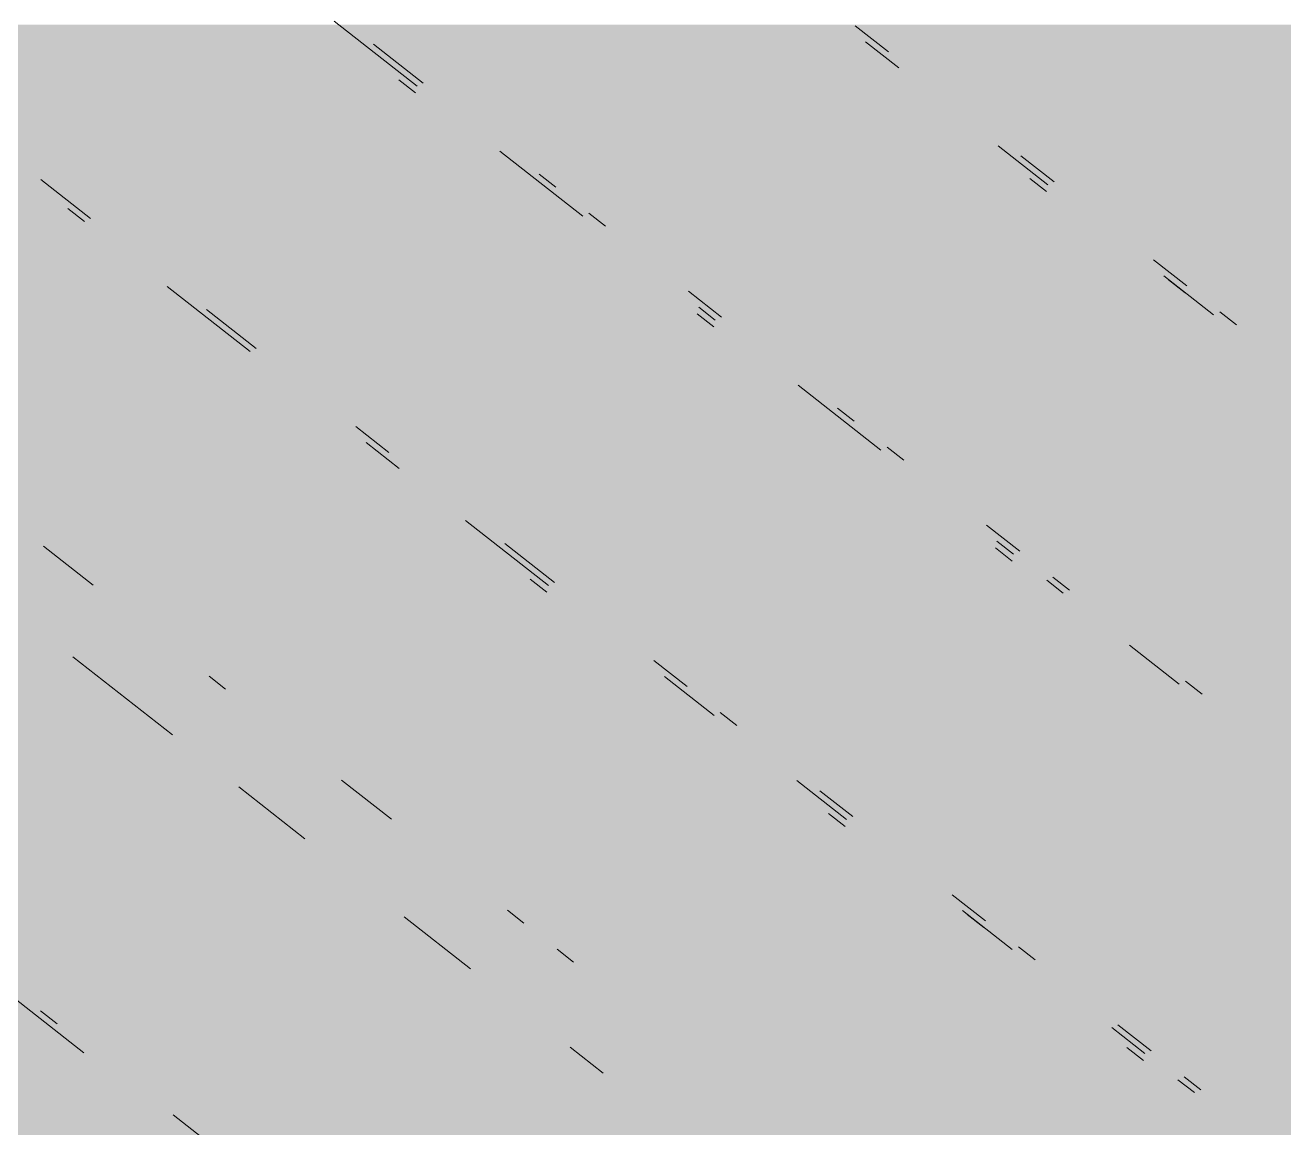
# Model space of a CAD drawing. Header units: millimetres. Extents: x 5 to 1315, y 5 to 292.
# Drawn here: x 1184.634 to 1187.166, y 77.021 to 79.239 of the extents above; entities that cross this region are included whole.
import ezdxf

# ---------------------------------------------------------------- set-up
doc = ezdxf.new("R2010")
doc.units = ezdxf.units.MM
doc.layers.add('EXISTING', color=7, linetype='Continuous')
doc.layers.add('IMAGES', color=7, linetype='Continuous')

# ---------------------------------------------------------------- blocks, each defined once
blk = doc.blocks.new('SHEET_03')
at = {"layer": 'EXISTING', "color": 250, "lineweight": 9}
for p, q in [((285.2559, 79.2472), (285.4226, 79.1164)), ((286.3707, 79.1853), (286.3041, 79.2376)), ((285.4351, 79.1223), (285.3351, 79.2008)), ((286.3249, 79.2056), (286.3915, 79.1533)), ((285.4195, 79.1027), (285.3862, 79.1289)), ((285.5892, 78.9856), (285.7558, 78.8548)), ((286.5915, 78.9963), (286.6915, 78.9179)), ((286.704, 78.9237), (286.6373, 78.976)), ((285.7017, 78.913), (285.6683, 78.9392)), ((284.766, 78.85), (284.666, 78.9285)), ((286.6884, 78.9042), (286.6551, 78.9303)), ((284.7202, 78.8703), (284.7535, 78.8441)), ((285.8017, 78.8345), (285.7683, 78.8607)), ((286.9706, 78.7144), (286.9039, 78.7668)), ((286.9248, 78.7347), (287.0248, 78.6563)), ((284.9202, 78.7133), (285.0868, 78.5825)), ((286.9675, 78.7008), (286.9342, 78.7269)), ((286.0349, 78.6514), (285.9683, 78.7037)), ((285.0993, 78.5884), (284.9993, 78.6669)), ((286.0194, 78.6319), (285.9861, 78.658)), ((285.9891, 78.6717), (286.0225, 78.6456)), ((287.0706, 78.636), (287.0372, 78.6621)), ((286.1891, 78.5148), (286.3557, 78.384)), ((286.3016, 78.4422), (286.2682, 78.4683)), ((285.3659, 78.3791), (285.2993, 78.4315)), ((285.3201, 78.3994), (285.3867, 78.3471)), ((286.4015, 78.3637), (286.3682, 78.3898)), ((285.52, 78.2425), (285.6867, 78.1117)), ((286.6348, 78.1806), (286.5682, 78.2329)), ((286.589, 78.2009), (286.6223, 78.1747)), ((284.771, 78.1125), (284.671, 78.191)), ((285.6992, 78.1175), (285.5992, 78.196)), ((286.6193, 78.161), (286.5859, 78.1872)), ((285.6836, 78.098), (285.6503, 78.1242)), ((286.7348, 78.1021), (286.7015, 78.1282)), ((286.689, 78.1224), (286.7223, 78.0962)), ((286.8556, 77.9916), (286.9556, 77.9131)), ((284.7305, 77.9681), (284.9304, 77.8111)), ((285.9658, 77.9083), (285.8991, 77.9606)), ((285.0376, 77.9032), (285.0043, 77.9294)), ((285.92, 77.9286), (286.0199, 77.8501)), ((287.0014, 77.8928), (286.9681, 77.919)), ((286.0658, 77.8298), (286.0324, 77.856)), ((285.3709, 77.6416), (285.2709, 77.7201)), ((286.1866, 77.7193), (286.2866, 77.6408)), ((285.0638, 77.7065), (285.1971, 77.6018)), ((286.299, 77.6467), (286.2324, 77.699)), ((286.2835, 77.6271), (286.2502, 77.6533)), ((286.5657, 77.4374), (286.499, 77.4897)), ((285.397, 77.4449), (285.5303, 77.3403)), ((285.6375, 77.4324), (285.6042, 77.4585)), ((286.5198, 77.4577), (286.6198, 77.3792)), ((286.5626, 77.4237), (286.5293, 77.4499)), ((285.7375, 77.3539), (285.7042, 77.3801)), ((286.6656, 77.3589), (286.6323, 77.3851)), ((284.5861, 77.3024), (284.7527, 77.1716)), ((284.6986, 77.2297), (284.6652, 77.2559)), ((286.8198, 77.2223), (286.8864, 77.17)), ((286.8989, 77.1758), (286.8323, 77.2281)), ((285.7303, 77.1833), (285.7969, 77.131)), ((286.8834, 77.1563), (286.8501, 77.1824)), ((286.9531, 77.1176), (286.9864, 77.0915)), ((286.9989, 77.0974), (286.9656, 77.1235)), ((285.0318, 76.9682), (284.9319, 77.0466))]:
    blk.add_line(p, q, dxfattribs=at)
at = {"layer": 'IMAGES', "color": 7}
for points in [[(284.5164, 79.1439), (285.0945, 79.1439), (284.5164, 79.2403), (285.0945, 79.2403)], [(285.0945, 79.1439), (285.1909, 79.1439), (285.0945, 79.2403), (285.1909, 79.2403)], [(285.1909, 79.1439), (285.2873, 79.1439), (285.1909, 79.2403), (285.2873, 79.2403)], [(285.2873, 79.1439), (285.48, 79.1439), (285.2873, 79.2403), (285.48, 79.2403)], [(285.48, 79.1439), (285.5764, 79.1439), (285.48, 79.2403), (285.5764, 79.2403)], [(285.5764, 79.1439), (286.2509, 79.1439), (285.5764, 79.2403), (286.2509, 79.2403)], [(286.2509, 79.1439), (286.4436, 79.1439), (286.2509, 79.2403), (286.4436, 79.2403)], [(286.4436, 79.1439), (287.1182, 79.1439), (286.4436, 79.2403), (287.1182, 79.2403)], [(287.1182, 79.1439), (287.2145, 79.1439), (287.1182, 79.2403), (287.2145, 79.2403)], [(284.6127, 79.0475), (284.7091, 79.0475), (284.6127, 79.1439), (284.7091, 79.1439)], [(284.7091, 79.0475), (285.1909, 79.0475), (284.7091, 79.1439), (285.1909, 79.1439)], [(285.1909, 79.0475), (285.2873, 79.0475), (285.1909, 79.1439), (285.2873, 79.1439)], [(285.2873, 79.0475), (285.3836, 79.0475), (285.2873, 79.1439), (285.3836, 79.1439)], [(285.3836, 79.0475), (285.48, 79.0475), (285.3836, 79.1439), (285.48, 79.1439)], [(285.48, 79.0475), (285.5764, 79.0475), (285.48, 79.1439), (285.5764, 79.1439)], [(285.5764, 79.0475), (285.6727, 79.0475), (285.5764, 79.1439), (285.6727, 79.1439)], [(285.6727, 79.0475), (286.2509, 79.0475), (285.6727, 79.1439), (286.2509, 79.1439)], [(286.2509, 79.0475), (286.3473, 79.0475), (286.2509, 79.1439), (286.3473, 79.1439)], [(286.3473, 79.0475), (286.54, 79.0475), (286.3473, 79.1439), (286.54, 79.1439)], [(286.54, 79.0475), (286.6364, 79.0475), (286.54, 79.1439), (286.6364, 79.1439)], [(286.6364, 79.0475), (286.7327, 79.0475), (286.6364, 79.1439), (286.7327, 79.1439)], [(286.7327, 79.0475), (287.2145, 79.0475), (286.7327, 79.1439), (287.2145, 79.1439)], [(284.42, 78.9511), (284.7091, 78.9511), (284.42, 79.0475), (284.7091, 79.0475)], [(284.7091, 78.9511), (284.8055, 78.9511), (284.7091, 79.0475), (284.8055, 79.0475)], [(284.8055, 78.9511), (285.3836, 78.9511), (284.8055, 79.0475), (285.3836, 79.0475)], [(285.3836, 78.9511), (285.48, 78.9511), (285.3836, 79.0475), (285.48, 79.0475)], [(285.48, 78.9511), (285.5764, 78.9511), (285.48, 79.0475), (285.5764, 79.0475)], [(285.5764, 78.9511), (285.6727, 78.9511), (285.5764, 79.0475), (285.6727, 79.0475)], [(285.6727, 78.9511), (285.7691, 78.9511), (285.6727, 79.0475), (285.7691, 79.0475)], [(285.7691, 78.9511), (286.3473, 78.9511), (285.7691, 79.0475), (286.3473, 79.0475)], [(286.3473, 78.9511), (286.4436, 78.9511), (286.3473, 79.0475), (286.4436, 79.0475)], [(286.4436, 78.9511), (286.54, 78.9511), (286.4436, 79.0475), (286.54, 79.0475)], [(286.54, 78.9511), (286.7327, 78.9511), (286.54, 79.0475), (286.7327, 79.0475)], [(286.7327, 78.9511), (286.8291, 78.9511), (286.7327, 79.0475), (286.8291, 79.0475)], [(286.8291, 78.9511), (287.4073, 78.9511), (286.8291, 79.0475), (287.4073, 79.0475)], [(284.6127, 78.8547), (284.8055, 78.8547), (284.6127, 78.9511), (284.8055, 78.9511)], [(284.8055, 78.8547), (284.9018, 78.8547), (284.8055, 78.9511), (284.9018, 78.9511)], [(284.9018, 78.8547), (284.9982, 78.8547), (284.9018, 78.9511), (284.9982, 78.9511)], [(284.9982, 78.8547), (285.48, 78.8547), (284.9982, 78.9511), (285.48, 78.9511)], [(285.48, 78.8547), (285.5764, 78.8547), (285.48, 78.9511), (285.5764, 78.9511)], [(285.5764, 78.8547), (285.7691, 78.8547), (285.5764, 78.9511), (285.7691, 78.9511)], [(285.7691, 78.8547), (285.8655, 78.8547), (285.7691, 78.9511), (285.8655, 78.9511)], [(285.8655, 78.8547), (285.9618, 78.8547), (285.8655, 78.9511), (285.9618, 78.9511)], [(285.9618, 78.8547), (286.4436, 78.8547), (285.9618, 78.9511), (286.4436, 78.9511)], [(286.4436, 78.8547), (286.54, 78.8547), (286.4436, 78.9511), (286.54, 78.9511)], [(286.54, 78.8547), (286.6364, 78.8547), (286.54, 78.9511), (286.6364, 78.9511)], [(286.6364, 78.8547), (286.8291, 78.8547), (286.6364, 78.9511), (286.8291, 78.9511)], [(286.8291, 78.8547), (286.9255, 78.8547), (286.8291, 78.9511), (286.9255, 78.9511)], [(286.9255, 78.8547), (287.0218, 78.8547), (286.9255, 78.9511), (287.0218, 78.9511)], [(287.0218, 78.8547), (287.5036, 78.8547), (287.0218, 78.9511), (287.5036, 78.9511)], [(284.6127, 78.7583), (284.7091, 78.7583), (284.6127, 78.8547), (284.7091, 78.8547)], [(284.7091, 78.7583), (284.9018, 78.7583), (284.7091, 78.8547), (284.9018, 78.8547)], [(284.9018, 78.7583), (284.9982, 78.7583), (284.9018, 78.8547), (284.9982, 78.8547)], [(284.9982, 78.7583), (285.0945, 78.7583), (284.9982, 78.8547), (285.0945, 78.8547)], [(285.0945, 78.7583), (285.5764, 78.7583), (285.0945, 78.8547), (285.5764, 78.8547)], [(285.5764, 78.7583), (285.6727, 78.7583), (285.5764, 78.8547), (285.6727, 78.8547)], [(285.6727, 78.7583), (285.8655, 78.7583), (285.6727, 78.8547), (285.8655, 78.8547)], [(285.8655, 78.7583), (285.9618, 78.7583), (285.8655, 78.8547), (285.9618, 78.8547)], [(285.9618, 78.7583), (286.0582, 78.7583), (285.9618, 78.8547), (286.0582, 78.8547)], [(286.0582, 78.7583), (286.6364, 78.7583), (286.0582, 78.8547), (286.6364, 78.8547)], [(286.6364, 78.7583), (286.7327, 78.7583), (286.6364, 78.8547), (286.7327, 78.8547)], [(286.7327, 78.7583), (286.8291, 78.7583), (286.7327, 78.8547), (286.8291, 78.8547)], [(286.8291, 78.6619), (286.9255, 78.6619), (286.8291, 78.8547), (286.9255, 78.8547)], [(286.9255, 78.7583), (287.0218, 78.7583), (286.9255, 78.8547), (287.0218, 78.8547)], [(287.0218, 78.7583), (287.1182, 78.7583), (287.0218, 78.8547), (287.1182, 78.8547)], [(287.1182, 78.7583), (287.6964, 78.7583), (287.1182, 78.8547), (287.6964, 78.8547)], [(284.3236, 78.6619), (284.7091, 78.6619), (284.3236, 78.7583), (284.7091, 78.7583)], [(284.7091, 78.6619), (284.8055, 78.6619), (284.7091, 78.7583), (284.8055, 78.7583)], [(284.8055, 78.6619), (284.9018, 78.6619), (284.8055, 78.7583), (284.9018, 78.7583)], [(284.9018, 78.6619), (284.9982, 78.6619), (284.9018, 78.7583), (284.9982, 78.7583)], [(284.9982, 78.6619), (285.0945, 78.6619), (284.9982, 78.7583), (285.0945, 78.7583)], [(285.0945, 78.6619), (285.1909, 78.6619), (285.0945, 78.7583), (285.1909, 78.7583)], [(285.1909, 78.6619), (285.6727, 78.6619), (285.1909, 78.7583), (285.6727, 78.7583)], [(285.6727, 78.6619), (285.7691, 78.6619), (285.6727, 78.7583), (285.7691, 78.7583)], [(285.7691, 78.6619), (285.8655, 78.6619), (285.7691, 78.7583), (285.8655, 78.7583)], [(285.8655, 78.6619), (286.0582, 78.6619), (285.8655, 78.7583), (286.0582, 78.7583)], [(286.0582, 78.6619), (286.7327, 78.6619), (286.0582, 78.7583), (286.7327, 78.7583)], [(286.7327, 78.6619), (286.8291, 78.6619), (286.7327, 78.7583), (286.8291, 78.7583)], [(286.9255, 78.6619), (287.0218, 78.6619), (286.9255, 78.7583), (287.0218, 78.7583)], [(287.0218, 78.6619), (287.1182, 78.6619), (287.0218, 78.7583), (287.1182, 78.7583)], [(287.1182, 78.6619), (287.2145, 78.6619), (287.1182, 78.7583), (287.2145, 78.7583)], [(284.42, 78.5655), (284.8055, 78.5655), (284.42, 78.6619), (284.8055, 78.6619)], [(284.8055, 78.5655), (284.9018, 78.5655), (284.8055, 78.6619), (284.9018, 78.6619)], [(284.9018, 78.5655), (284.9982, 78.5655), (284.9018, 78.6619), (284.9982, 78.6619)], [(284.9982, 78.5655), (285.0945, 78.5655), (284.9982, 78.6619), (285.0945, 78.6619)], [(285.0945, 78.5655), (285.1909, 78.5655), (285.0945, 78.6619), (285.1909, 78.6619)], [(285.1909, 78.5655), (285.2873, 78.5655), (285.1909, 78.6619), (285.2873, 78.6619)], [(285.2873, 78.5655), (285.8655, 78.5655), (285.2873, 78.6619), (285.8655, 78.6619)], [(285.8655, 78.5655), (285.9618, 78.5655), (285.8655, 78.6619), (285.9618, 78.6619)], [(285.9618, 78.5655), (286.1545, 78.5655), (285.9618, 78.6619), (286.1545, 78.6619)], [(286.1545, 78.5655), (286.2509, 78.5655), (286.1545, 78.6619), (286.2509, 78.6619)], [(286.2509, 78.5655), (286.8291, 78.5655), (286.2509, 78.6619), (286.8291, 78.6619)], [(286.8291, 78.5655), (286.9255, 78.5655), (286.8291, 78.6619), (286.9255, 78.6619)], [(286.9255, 78.5655), (287.0218, 78.5655), (286.9255, 78.6619), (287.0218, 78.6619)], [(287.0218, 78.5655), (287.1182, 78.5655), (287.0218, 78.6619), (287.1182, 78.6619)], [(287.1182, 78.5655), (287.2145, 78.5655), (287.1182, 78.6619), (287.2145, 78.6619)], [(284.5164, 78.4691), (284.9018, 78.4691), (284.5164, 78.5655), (284.9018, 78.5655)], [(284.9018, 78.4691), (284.9982, 78.4691), (284.9018, 78.5655), (284.9982, 78.5655)], [(284.9982, 78.4691), (285.0945, 78.4691), (284.9982, 78.5655), (285.0945, 78.5655)], [(285.0945, 78.4691), (285.1909, 78.4691), (285.0945, 78.5655), (285.1909, 78.5655)], [(285.1909, 78.4691), (285.2873, 78.4691), (285.1909, 78.5655), (285.2873, 78.5655)], [(285.2873, 78.4691), (285.3836, 78.4691), (285.2873, 78.5655), (285.3836, 78.5655)], [(285.3836, 78.4691), (285.48, 78.4691), (285.3836, 78.5655), (285.48, 78.5655)], [(285.48, 78.4691), (285.9618, 78.4691), (285.48, 78.5655), (285.9618, 78.5655)], [(285.9618, 78.4691), (286.0582, 78.4691), (285.9618, 78.5655), (286.0582, 78.5655)], [(286.0582, 78.4691), (286.1545, 78.4691), (286.0582, 78.5655), (286.1545, 78.5655)], [(286.1545, 78.4691), (286.2509, 78.4691), (286.1545, 78.5655), (286.2509, 78.5655)], [(286.2509, 78.4691), (286.3473, 78.4691), (286.2509, 78.5655), (286.3473, 78.5655)], [(286.3473, 78.4691), (286.4436, 78.4691), (286.3473, 78.5655), (286.4436, 78.5655)], [(286.4436, 78.4691), (286.9255, 78.4691), (286.4436, 78.5655), (286.9255, 78.5655)], [(286.9255, 78.4691), (287.0218, 78.4691), (286.9255, 78.5655), (287.0218, 78.5655)], [(287.0218, 78.4691), (287.1182, 78.4691), (287.0218, 78.5655), (287.1182, 78.5655)], [(287.1182, 78.4691), (287.3109, 78.4691), (287.1182, 78.5655), (287.3109, 78.5655)], [(284.6127, 78.3727), (284.7091, 78.3727), (284.6127, 78.4691), (284.7091, 78.4691)], [(284.7091, 78.3727), (284.9982, 78.3727), (284.7091, 78.4691), (284.9982, 78.4691)], [(284.9982, 78.3727), (285.1909, 78.3727), (284.9982, 78.4691), (285.1909, 78.4691)], [(285.1909, 78.3727), (285.3836, 78.3727), (285.1909, 78.4691), (285.3836, 78.4691)], [(285.3836, 78.3727), (285.48, 78.3727), (285.3836, 78.4691), (285.48, 78.4691)], [(285.48, 78.3727), (285.5764, 78.3727), (285.48, 78.4691), (285.5764, 78.4691)], [(285.5764, 78.3727), (286.0582, 78.3727), (285.5764, 78.4691), (286.0582, 78.4691)], [(286.0582, 78.3727), (286.1545, 78.3727), (286.0582, 78.4691), (286.1545, 78.4691)], [(286.1545, 78.3727), (286.2509, 78.3727), (286.1545, 78.4691), (286.2509, 78.4691)], [(286.2509, 78.3727), (286.4436, 78.3727), (286.2509, 78.4691), (286.4436, 78.4691)], [(286.4436, 78.3727), (286.54, 78.3727), (286.4436, 78.4691), (286.54, 78.4691)], [(286.54, 78.3727), (287.1182, 78.3727), (286.54, 78.4691), (287.1182, 78.4691)], [(287.1182, 78.3727), (287.2145, 78.3727), (287.1182, 78.4691), (287.2145, 78.4691)], [(284.6127, 78.2763), (284.7091, 78.2763), (284.6127, 78.3727), (284.7091, 78.3727)], [(284.7091, 78.2763), (284.8055, 78.2763), (284.7091, 78.3727), (284.8055, 78.3727)], [(284.8055, 78.2763), (285.1909, 78.2763), (284.8055, 78.3727), (285.1909, 78.3727)], [(285.1909, 78.2763), (285.2873, 78.2763), (285.1909, 78.3727), (285.2873, 78.3727)], [(285.2873, 78.2763), (285.48, 78.2763), (285.2873, 78.3727), (285.48, 78.3727)], [(285.48, 78.2763), (285.5764, 78.2763), (285.48, 78.3727), (285.5764, 78.3727)], [(285.5764, 78.2763), (285.6727, 78.2763), (285.5764, 78.3727), (285.6727, 78.3727)], [(285.6727, 78.2763), (286.1545, 78.2763), (285.6727, 78.3727), (286.1545, 78.3727)], [(286.1545, 78.2763), (286.2509, 78.2763), (286.1545, 78.3727), (286.2509, 78.3727)], [(286.2509, 78.2763), (286.3473, 78.2763), (286.2509, 78.3727), (286.3473, 78.3727)], [(286.3473, 78.2763), (286.54, 78.2763), (286.3473, 78.3727), (286.54, 78.3727)], [(286.54, 78.2763), (286.6364, 78.2763), (286.54, 78.3727), (286.6364, 78.3727)], [(286.6364, 78.2763), (286.7327, 78.2763), (286.6364, 78.3727), (286.7327, 78.3727)], [(286.7327, 78.2763), (287.2145, 78.2763), (286.7327, 78.3727), (287.2145, 78.3727)], [(284.6127, 78.1799), (284.7091, 78.1799), (284.6127, 78.2763), (284.7091, 78.2763)], [(284.7091, 78.1799), (284.8055, 78.1799), (284.7091, 78.2763), (284.8055, 78.2763)], [(284.8055, 78.1799), (284.9018, 78.1799), (284.8055, 78.2763), (284.9018, 78.2763)], [(284.9018, 78.1799), (285.3836, 78.1799), (284.9018, 78.2763), (285.3836, 78.2763)], [(285.3836, 78.1799), (285.48, 78.1799), (285.3836, 78.2763), (285.48, 78.2763)], [(285.48, 78.1799), (285.5764, 78.1799), (285.48, 78.2763), (285.5764, 78.2763)], [(285.5764, 78.1799), (285.6727, 78.1799), (285.5764, 78.2763), (285.6727, 78.2763)], [(285.6727, 78.1799), (286.2509, 78.1799), (285.6727, 78.2763), (286.2509, 78.2763)], [(286.2509, 78.1799), (286.3473, 78.1799), (286.2509, 78.2763), (286.3473, 78.2763)], [(286.3473, 78.1799), (286.4436, 78.1799), (286.3473, 78.2763), (286.4436, 78.2763)], [(286.4436, 78.1799), (286.54, 78.1799), (286.4436, 78.2763), (286.54, 78.2763)], [(286.54, 78.1799), (286.6364, 78.1799), (286.54, 78.2763), (286.6364, 78.2763)], [(286.6364, 78.1799), (286.7327, 78.1799), (286.6364, 78.2763), (286.7327, 78.2763)], [(286.7327, 78.1799), (286.8291, 78.1799), (286.7327, 78.2763), (286.8291, 78.2763)], [(286.8291, 78.0835), (287.4073, 78.0835), (286.8291, 78.2763), (287.4073, 78.2763)], [(284.6127, 78.0835), (284.7091, 78.0835), (284.6127, 78.1799), (284.7091, 78.1799)], [(284.7091, 78.0835), (284.8055, 78.0835), (284.7091, 78.1799), (284.8055, 78.1799)], [(284.8055, 78.0835), (284.9018, 78.0835), (284.8055, 78.1799), (284.9018, 78.1799)], [(284.9018, 78.0835), (284.9982, 78.0835), (284.9018, 78.1799), (284.9982, 78.1799)], [(284.9982, 78.0835), (285.3836, 78.0835), (284.9982, 78.1799), (285.3836, 78.1799)], [(285.3836, 78.0835), (285.48, 78.0835), (285.3836, 78.1799), (285.48, 78.1799)], [(285.48, 78.0835), (285.5764, 78.0835), (285.48, 78.1799), (285.5764, 78.1799)], [(285.5764, 78.0835), (285.7691, 78.0835), (285.5764, 78.1799), (285.7691, 78.1799)], [(285.7691, 78.0835), (286.4436, 78.0835), (285.7691, 78.1799), (286.4436, 78.1799)], [(286.4436, 78.0835), (286.54, 78.0835), (286.4436, 78.1799), (286.54, 78.1799)], [(286.54, 78.0835), (286.6364, 78.0835), (286.54, 78.1799), (286.6364, 78.1799)], [(286.6364, 78.0835), (286.7327, 78.0835), (286.6364, 78.1799), (286.7327, 78.1799)], [(286.7327, 78.0835), (286.8291, 78.0835), (286.7327, 78.1799), (286.8291, 78.1799)], [(284.6127, 77.9871), (284.7091, 77.9871), (284.6127, 78.0835), (284.7091, 78.0835)], [(284.7091, 77.9871), (284.9018, 77.9871), (284.7091, 78.0835), (284.9018, 78.0835)], [(284.9018, 77.9871), (284.9982, 77.9871), (284.9018, 78.0835), (284.9982, 78.0835)], [(284.9982, 77.9871), (285.5764, 77.9871), (284.9982, 78.0835), (285.5764, 78.0835)], [(285.5764, 77.9871), (285.6727, 77.9871), (285.5764, 78.0835), (285.6727, 78.0835)], [(285.6727, 77.9871), (285.7691, 77.9871), (285.6727, 78.0835), (285.7691, 78.0835)], [(285.7691, 77.9871), (285.8655, 77.9871), (285.7691, 78.0835), (285.8655, 78.0835)], [(285.8655, 77.9871), (285.9618, 77.9871), (285.8655, 78.0835), (285.9618, 78.0835)], [(285.9618, 77.9871), (286.0582, 77.9871), (285.9618, 78.0835), (286.0582, 78.0835)], [(286.0582, 77.9871), (286.54, 77.9871), (286.0582, 78.0835), (286.54, 78.0835)], [(286.54, 77.9871), (286.6364, 77.9871), (286.54, 78.0835), (286.6364, 78.0835)], [(286.6364, 77.9871), (286.7327, 77.9871), (286.6364, 78.0835), (286.7327, 78.0835)], [(286.7327, 77.9871), (286.8291, 77.9871), (286.7327, 78.0835), (286.8291, 78.0835)], [(286.8291, 77.9871), (286.9255, 77.9871), (286.8291, 78.0835), (286.9255, 78.0835)], [(286.9255, 77.9871), (287.0218, 77.9871), (286.9255, 78.0835), (287.0218, 78.0835)], [(287.0218, 77.9871), (287.6, 77.9871), (287.0218, 78.0835), (287.6, 78.0835)], [(284.6127, 77.8907), (284.7091, 77.8907), (284.6127, 77.9871), (284.7091, 77.9871)], [(284.7091, 77.8907), (284.8055, 77.8907), (284.7091, 77.9871), (284.8055, 77.9871)], [(284.8055, 77.8907), (284.9018, 77.8907), (284.8055, 77.9871), (284.9018, 77.9871)], [(284.9018, 77.8907), (284.9982, 77.8907), (284.9018, 77.9871), (284.9982, 77.9871)], [(284.9982, 77.8907), (285.0945, 77.8907), (284.9982, 77.9871), (285.0945, 77.9871)], [(285.0945, 77.8907), (285.1909, 77.8907), (285.0945, 77.9871), (285.1909, 77.9871)], [(285.1909, 77.8907), (285.2873, 77.8907), (285.1909, 77.9871), (285.2873, 77.9871)], [(285.2873, 77.8907), (285.6727, 77.8907), (285.2873, 77.9871), (285.6727, 77.9871)], [(285.6727, 77.8907), (285.7691, 77.8907), (285.6727, 77.9871), (285.7691, 77.9871)], [(285.7691, 77.8907), (285.8655, 77.8907), (285.7691, 77.9871), (285.8655, 77.9871)], [(285.8655, 77.8907), (286.0582, 77.8907), (285.8655, 77.9871), (286.0582, 77.9871)], [(286.0582, 77.8907), (286.1545, 77.8907), (286.0582, 77.9871), (286.1545, 77.9871)], [(286.1545, 77.8907), (286.7327, 77.8907), (286.1545, 77.9871), (286.7327, 77.9871)], [(286.7327, 77.8907), (286.8291, 77.8907), (286.7327, 77.9871), (286.8291, 77.9871)], [(286.8291, 77.8907), (287.0218, 77.8907), (286.8291, 77.9871), (287.0218, 77.9871)], [(287.0218, 77.8907), (287.1182, 77.8907), (287.0218, 77.9871), (287.1182, 77.9871)], [(287.1182, 77.8907), (287.2145, 77.8907), (287.1182, 77.9871), (287.2145, 77.9871)], [(284.6127, 77.7943), (284.8055, 77.7943), (284.6127, 77.8907), (284.8055, 77.8907)], [(284.8055, 77.7943), (284.9018, 77.7943), (284.8055, 77.8907), (284.9018, 77.8907)], [(284.9018, 77.7943), (284.9982, 77.7943), (284.9018, 77.8907), (284.9982, 77.8907)], [(284.9982, 77.7943), (285.0945, 77.7943), (284.9982, 77.8907), (285.0945, 77.8907)], [(285.0945, 77.7943), (285.1909, 77.7943), (285.0945, 77.8907), (285.1909, 77.8907)], [(285.1909, 77.7943), (285.2873, 77.7943), (285.1909, 77.8907), (285.2873, 77.8907)], [(285.2873, 77.7943), (285.3836, 77.7943), (285.2873, 77.8907), (285.3836, 77.8907)], [(285.3836, 77.7943), (285.7691, 77.7943), (285.3836, 77.8907), (285.7691, 77.8907)], [(285.7691, 77.7943), (285.8655, 77.7943), (285.7691, 77.8907), (285.8655, 77.8907)], [(285.8655, 77.7943), (285.9618, 77.7943), (285.8655, 77.8907), (285.9618, 77.8907)], [(285.9618, 77.7943), (286.1545, 77.7943), (285.9618, 77.8907), (286.1545, 77.8907)], [(286.1545, 77.7943), (286.2509, 77.7943), (286.1545, 77.8907), (286.2509, 77.8907)], [(286.2509, 77.7943), (286.3473, 77.7943), (286.2509, 77.8907), (286.3473, 77.8907)], [(286.3473, 77.7943), (286.9255, 77.7943), (286.3473, 77.8907), (286.9255, 77.8907)], [(286.9255, 77.7943), (287.0218, 77.7943), (286.9255, 77.8907), (287.0218, 77.8907)], [(287.0218, 77.7943), (287.1182, 77.7943), (287.0218, 77.8907), (287.1182, 77.8907)], [(287.1182, 77.7943), (287.2145, 77.7943), (287.1182, 77.8907), (287.2145, 77.8907)], [(284.3236, 77.6979), (284.7091, 77.6979), (284.3236, 77.7943), (284.7091, 77.7943)], [(284.7091, 77.6979), (284.8055, 77.6979), (284.7091, 77.7943), (284.8055, 77.7943)], [(284.8055, 77.6979), (284.9018, 77.6979), (284.8055, 77.7943), (284.9018, 77.7943)], [(284.9018, 77.6979), (284.9982, 77.6979), (284.9018, 77.7943), (284.9982, 77.7943)], [(284.9982, 77.6979), (285.0945, 77.6979), (284.9982, 77.7943), (285.0945, 77.7943)], [(285.0945, 77.6979), (285.1909, 77.6979), (285.0945, 77.7943), (285.1909, 77.7943)], [(285.1909, 77.6979), (285.2873, 77.6979), (285.1909, 77.7943), (285.2873, 77.7943)], [(285.2873, 77.6979), (285.3836, 77.6979), (285.2873, 77.7943), (285.3836, 77.7943)], [(285.3836, 77.6979), (285.48, 77.6979), (285.3836, 77.7943), (285.48, 77.7943)], [(285.48, 77.6979), (285.8655, 77.6979), (285.48, 77.7943), (285.8655, 77.7943)], [(285.8655, 77.6979), (285.9618, 77.6979), (285.8655, 77.7943), (285.9618, 77.7943)], [(285.9618, 77.6979), (286.0582, 77.6979), (285.9618, 77.7943), (286.0582, 77.7943)], [(286.0582, 77.6979), (286.2509, 77.6979), (286.0582, 77.7943), (286.2509, 77.7943)], [(286.2509, 77.6979), (286.3473, 77.6979), (286.2509, 77.7943), (286.3473, 77.7943)], [(286.3473, 77.6979), (286.4436, 77.6979), (286.3473, 77.7943), (286.4436, 77.7943)], [(286.4436, 77.6979), (286.9255, 77.6979), (286.4436, 77.7943), (286.9255, 77.7943)], [(286.9255, 77.6979), (287.0218, 77.6979), (286.9255, 77.7943), (287.0218, 77.7943)], [(287.0218, 77.6979), (287.1182, 77.6979), (287.0218, 77.7943), (287.1182, 77.7943)], [(287.1182, 77.6979), (287.2145, 77.6979), (287.1182, 77.7943), (287.2145, 77.7943)], [(284.42, 77.6015), (284.9018, 77.6015), (284.42, 77.6979), (284.9018, 77.6979)], [(284.9018, 77.6015), (284.9982, 77.6015), (284.9018, 77.6979), (284.9982, 77.6979)], [(284.9982, 77.6015), (285.0945, 77.6015), (284.9982, 77.6979), (285.0945, 77.6979)], [(285.0945, 77.6015), (285.1909, 77.6015), (285.0945, 77.6979), (285.1909, 77.6979)], [(285.1909, 77.6015), (285.2873, 77.6015), (285.1909, 77.6979), (285.2873, 77.6979)], [(285.2873, 77.6015), (285.3836, 77.6015), (285.2873, 77.6979), (285.3836, 77.6979)], [(285.3836, 77.6015), (285.48, 77.6015), (285.3836, 77.6979), (285.48, 77.6979)], [(285.48, 77.6015), (285.5764, 77.6015), (285.48, 77.6979), (285.5764, 77.6979)], [(285.5764, 77.6015), (286.0582, 77.6015), (285.5764, 77.6979), (286.0582, 77.6979)], [(286.0582, 77.6015), (286.1545, 77.6015), (286.0582, 77.6979), (286.1545, 77.6979)], [(286.1545, 77.6015), (286.3473, 77.6015), (286.1545, 77.6979), (286.3473, 77.6979)], [(286.3473, 77.6015), (286.4436, 77.6015), (286.3473, 77.6979), (286.4436, 77.6979)], [(286.4436, 77.6015), (286.54, 77.6015), (286.4436, 77.6979), (286.54, 77.6979)], [(286.54, 77.6015), (287.0218, 77.6015), (286.54, 77.6979), (287.0218, 77.6979)], [(287.0218, 77.6015), (287.1182, 77.6015), (287.0218, 77.6979), (287.1182, 77.6979)], [(287.1182, 77.6015), (287.2145, 77.6015), (287.1182, 77.6979), (287.2145, 77.6979)], [(284.5164, 77.5051), (284.9982, 77.5051), (284.5164, 77.6015), (284.9982, 77.6015)], [(284.9982, 77.5051), (285.0945, 77.5051), (284.9982, 77.6015), (285.0945, 77.6015)], [(285.0945, 77.5051), (285.1909, 77.5051), (285.0945, 77.6015), (285.1909, 77.6015)], [(285.1909, 77.5051), (285.2873, 77.5051), (285.1909, 77.6015), (285.2873, 77.6015)], [(285.2873, 77.5051), (285.3836, 77.5051), (285.2873, 77.6015), (285.3836, 77.6015)], [(285.3836, 77.5051), (285.48, 77.5051), (285.3836, 77.6015), (285.48, 77.6015)], [(285.48, 77.5051), (285.5764, 77.5051), (285.48, 77.6015), (285.5764, 77.6015)], [(285.5764, 77.5051), (285.6727, 77.5051), (285.5764, 77.6015), (285.6727, 77.6015)], [(285.6727, 77.5051), (285.7691, 77.5051), (285.6727, 77.6015), (285.7691, 77.6015)], [(285.7691, 77.5051), (286.1545, 77.5051), (285.7691, 77.6015), (286.1545, 77.6015)], [(286.1545, 77.5051), (286.2509, 77.5051), (286.1545, 77.6015), (286.2509, 77.6015)], [(286.2509, 77.5051), (286.3473, 77.5051), (286.2509, 77.6015), (286.3473, 77.6015)], [(286.3473, 77.5051), (286.4436, 77.5051), (286.3473, 77.6015), (286.4436, 77.6015)], [(286.4436, 77.5051), (286.54, 77.5051), (286.4436, 77.6015), (286.54, 77.6015)], [(286.54, 77.5051), (286.6364, 77.5051), (286.54, 77.6015), (286.6364, 77.6015)], [(286.6364, 77.5051), (287.1182, 77.5051), (286.6364, 77.6015), (287.1182, 77.6015)], [(287.1182, 77.5051), (287.2145, 77.5051), (287.1182, 77.6015), (287.2145, 77.6015)], [(284.6127, 77.4087), (285.0945, 77.4087), (284.6127, 77.5051), (285.0945, 77.5051)], [(285.0945, 77.4087), (285.1909, 77.4087), (285.0945, 77.5051), (285.1909, 77.5051)], [(285.1909, 77.4087), (285.2873, 77.4087), (285.1909, 77.5051), (285.2873, 77.5051)], [(285.2873, 77.4087), (285.3836, 77.4087), (285.2873, 77.5051), (285.3836, 77.5051)], [(285.3836, 77.4087), (285.48, 77.4087), (285.3836, 77.5051), (285.48, 77.5051)], [(285.48, 77.4087), (285.5764, 77.4087), (285.48, 77.5051), (285.5764, 77.5051)], [(285.5764, 77.4087), (285.6727, 77.4087), (285.5764, 77.5051), (285.6727, 77.5051)], [(285.6727, 77.4087), (285.7691, 77.4087), (285.6727, 77.5051), (285.7691, 77.5051)], [(285.7691, 77.4087), (285.8655, 77.4087), (285.7691, 77.5051), (285.8655, 77.5051)], [(285.8655, 77.4087), (286.2509, 77.4087), (285.8655, 77.5051), (286.2509, 77.5051)], [(286.2509, 77.4087), (286.3473, 77.4087), (286.2509, 77.5051), (286.3473, 77.5051)], [(286.3473, 77.4087), (286.4436, 77.4087), (286.3473, 77.5051), (286.4436, 77.5051)], [(286.4436, 77.4087), (286.54, 77.4087), (286.4436, 77.5051), (286.54, 77.5051)], [(286.54, 77.4087), (286.6364, 77.4087), (286.54, 77.5051), (286.6364, 77.5051)], [(286.6364, 77.4087), (287.3109, 77.4087), (286.6364, 77.5051), (287.3109, 77.5051)], [(284.6127, 77.3123), (284.7091, 77.3123), (284.6127, 77.4087), (284.7091, 77.4087)], [(284.7091, 77.3123), (284.8055, 77.3123), (284.7091, 77.4087), (284.8055, 77.4087)], [(284.8055, 77.3123), (285.1909, 77.3123), (284.8055, 77.4087), (285.1909, 77.4087)], [(285.1909, 77.3123), (285.2873, 77.3123), (285.1909, 77.4087), (285.2873, 77.4087)], [(285.2873, 77.3123), (285.3836, 77.3123), (285.2873, 77.4087), (285.3836, 77.4087)], [(285.3836, 77.3123), (285.5764, 77.3123), (285.3836, 77.4087), (285.5764, 77.4087)], [(285.5764, 77.3123), (285.6727, 77.3123), (285.5764, 77.4087), (285.6727, 77.4087)], [(285.6727, 77.3123), (285.7691, 77.3123), (285.6727, 77.4087), (285.7691, 77.4087)], [(285.7691, 77.3123), (285.8655, 77.3123), (285.7691, 77.4087), (285.8655, 77.4087)], [(285.8655, 77.3123), (285.9618, 77.3123), (285.8655, 77.4087), (285.9618, 77.4087)], [(285.9618, 77.3123), (286.3473, 77.3123), (285.9618, 77.4087), (286.3473, 77.4087)], [(286.3473, 77.3123), (286.4436, 77.3123), (286.3473, 77.4087), (286.4436, 77.4087)], [(286.4436, 77.3123), (286.54, 77.3123), (286.4436, 77.4087), (286.54, 77.4087)], [(286.54, 77.3123), (286.7327, 77.3123), (286.54, 77.4087), (286.7327, 77.4087)], [(286.7327, 77.3123), (286.8291, 77.3123), (286.7327, 77.4087), (286.8291, 77.4087)], [(286.8291, 77.3123), (286.9255, 77.3123), (286.8291, 77.4087), (286.9255, 77.4087)], [(286.9255, 77.3123), (287.4073, 77.3123), (286.9255, 77.4087), (287.4073, 77.4087)], [(284.5164, 77.2159), (284.7091, 77.2159), (284.5164, 77.3123), (284.7091, 77.3123)], [(284.7091, 77.2159), (284.8055, 77.2159), (284.7091, 77.3123), (284.8055, 77.3123)], [(284.8055, 77.2159), (284.9018, 77.2159), (284.8055, 77.3123), (284.9018, 77.3123)], [(284.9018, 77.2159), (285.3836, 77.2159), (284.9018, 77.3123), (285.3836, 77.3123)], [(285.3836, 77.2159), (285.48, 77.2159), (285.3836, 77.3123), (285.48, 77.3123)], [(285.48, 77.2159), (285.5764, 77.2159), (285.48, 77.3123), (285.5764, 77.3123)], [(285.5764, 77.2159), (285.6727, 77.2159), (285.5764, 77.3123), (285.6727, 77.3123)], [(285.6727, 77.2159), (285.7691, 77.2159), (285.6727, 77.3123), (285.7691, 77.3123)], [(285.7691, 77.2159), (285.8655, 77.2159), (285.7691, 77.3123), (285.8655, 77.3123)], [(285.8655, 77.2159), (285.9618, 77.2159), (285.8655, 77.3123), (285.9618, 77.3123)], [(285.9618, 77.2159), (286.0582, 77.2159), (285.9618, 77.3123), (286.0582, 77.3123)], [(286.0582, 77.2159), (286.54, 77.2159), (286.0582, 77.3123), (286.54, 77.3123)], [(286.54, 77.2159), (286.6364, 77.2159), (286.54, 77.3123), (286.6364, 77.3123)], [(286.6364, 77.2159), (286.7327, 77.2159), (286.6364, 77.3123), (286.7327, 77.3123)], [(286.7327, 77.2159), (286.8291, 77.2159), (286.7327, 77.3123), (286.8291, 77.3123)], [(286.8291, 77.2159), (286.9255, 77.2159), (286.8291, 77.3123), (286.9255, 77.3123)], [(286.9255, 77.2159), (287.0218, 77.2159), (286.9255, 77.3123), (287.0218, 77.3123)], [(287.0218, 77.2159), (287.5036, 77.2159), (287.0218, 77.3123), (287.5036, 77.3123)], [(284.6127, 77.1195), (284.7091, 77.1195), (284.6127, 77.2159), (284.7091, 77.2159)], [(284.7091, 77.1195), (284.8055, 77.1195), (284.7091, 77.2159), (284.8055, 77.2159)], [(284.8055, 77.1195), (284.9018, 77.1195), (284.8055, 77.2159), (284.9018, 77.2159)], [(284.9018, 77.1195), (285.48, 77.1195), (284.9018, 77.2159), (285.48, 77.2159)], [(285.48, 77.1195), (285.5764, 77.1195), (285.48, 77.2159), (285.5764, 77.2159)], [(285.5764, 77.1195), (285.6727, 77.1195), (285.5764, 77.2159), (285.6727, 77.2159)], [(285.6727, 77.1195), (285.7691, 77.1195), (285.6727, 77.2159), (285.7691, 77.2159)], [(285.7691, 77.1195), (285.8655, 77.1195), (285.7691, 77.2159), (285.8655, 77.2159)], [(285.8655, 77.1195), (285.9618, 77.1195), (285.8655, 77.2159), (285.9618, 77.2159)], [(285.9618, 77.1195), (286.0582, 77.1195), (285.9618, 77.2159), (286.0582, 77.2159)], [(286.0582, 77.1195), (286.2509, 77.1195), (286.0582, 77.2159), (286.2509, 77.2159)], [(286.2509, 77.1195), (286.6364, 77.1195), (286.2509, 77.2159), (286.6364, 77.2159)], [(286.6364, 77.1195), (286.7327, 77.1195), (286.6364, 77.2159), (286.7327, 77.2159)], [(286.7327, 77.1195), (286.9255, 77.1195), (286.7327, 77.2159), (286.9255, 77.2159)], [(286.9255, 77.0231), (287.0218, 77.0231), (286.9255, 77.2159), (287.0218, 77.2159)], [(287.0218, 77.1195), (287.1182, 77.1195), (287.0218, 77.2159), (287.1182, 77.2159)], [(287.1182, 77.1195), (287.2145, 77.1195), (287.1182, 77.2159), (287.2145, 77.2159)], [(284.6127, 77.0231), (284.7091, 77.0231), (284.6127, 77.1195), (284.7091, 77.1195)], [(284.7091, 77.0231), (284.8055, 77.0231), (284.7091, 77.1195), (284.8055, 77.1195)], [(284.8055, 77.0231), (284.9982, 77.0231), (284.8055, 77.1195), (284.9982, 77.1195)], [(284.9982, 77.0231), (285.0945, 77.0231), (284.9982, 77.1195), (285.0945, 77.1195)], [(285.0945, 77.0231), (285.5764, 77.0231), (285.0945, 77.1195), (285.5764, 77.1195)], [(285.5764, 77.0231), (285.6727, 77.0231), (285.5764, 77.1195), (285.6727, 77.1195)], [(285.6727, 77.0231), (285.7691, 77.0231), (285.6727, 77.1195), (285.7691, 77.1195)], [(285.7691, 77.0231), (285.8655, 77.0231), (285.7691, 77.1195), (285.8655, 77.1195)], [(285.8655, 77.0231), (285.9618, 77.0231), (285.8655, 77.1195), (285.9618, 77.1195)], [(285.9618, 77.0231), (286.0582, 77.0231), (285.9618, 77.1195), (286.0582, 77.1195)], [(286.0582, 77.0231), (286.2509, 77.0231), (286.0582, 77.1195), (286.2509, 77.1195)], [(286.2509, 77.0231), (286.3473, 77.0231), (286.2509, 77.1195), (286.3473, 77.1195)], [(286.3473, 77.0231), (286.7327, 77.0231), (286.3473, 77.1195), (286.7327, 77.1195)], [(286.7327, 77.0231), (286.9255, 77.0231), (286.7327, 77.1195), (286.9255, 77.1195)], [(287.0218, 77.0231), (287.1182, 77.0231), (287.0218, 77.1195), (287.1182, 77.1195)], [(287.1182, 77.0231), (287.2145, 77.0231), (287.1182, 77.1195), (287.2145, 77.1195)], [(284.3236, 76.9267), (284.8055, 76.9267), (284.3236, 77.0231), (284.8055, 77.0231)], [(284.8055, 76.9267), (284.9018, 76.9267), (284.8055, 77.0231), (284.9018, 77.0231)], [(284.9018, 76.9267), (285.0945, 76.9267), (284.9018, 77.0231), (285.0945, 77.0231)], [(285.0945, 76.9267), (285.1909, 76.9267), (285.0945, 77.0231), (285.1909, 77.0231)], [(285.1909, 76.9267), (285.6727, 76.9267), (285.1909, 77.0231), (285.6727, 77.0231)], [(285.6727, 76.9267), (285.7691, 76.9267), (285.6727, 77.0231), (285.7691, 77.0231)], [(285.7691, 76.9267), (285.8655, 76.9267), (285.7691, 77.0231), (285.8655, 77.0231)], [(285.8655, 76.9267), (285.9618, 76.9267), (285.8655, 77.0231), (285.9618, 77.0231)], [(285.9618, 76.9267), (286.0582, 76.9267), (285.9618, 77.0231), (286.0582, 77.0231)], [(286.0582, 76.9267), (286.1545, 76.9267), (286.0582, 77.0231), (286.1545, 77.0231)], [(286.1545, 76.9267), (286.2509, 76.9267), (286.1545, 77.0231), (286.2509, 77.0231)], [(286.2509, 76.9267), (286.3473, 76.9267), (286.2509, 77.0231), (286.3473, 77.0231)], [(286.3473, 76.9267), (286.4436, 76.9267), (286.3473, 77.0231), (286.4436, 77.0231)], [(286.4436, 76.9267), (286.9255, 76.9267), (286.4436, 77.0231), (286.9255, 77.0231)], [(286.9255, 76.9267), (287.0218, 76.9267), (286.9255, 77.0231), (287.0218, 77.0231)], [(287.0218, 76.9267), (287.2145, 76.9267), (287.0218, 77.0231), (287.2145, 77.0231)]]:
    blk.add_solid(points, dxfattribs=at)

msp = doc.modelspace()

# ---------------------------------------------------------------- block references
msp.add_blockref('SHEET_03', (900, 0))

doc.saveas('drawing.dxf')
